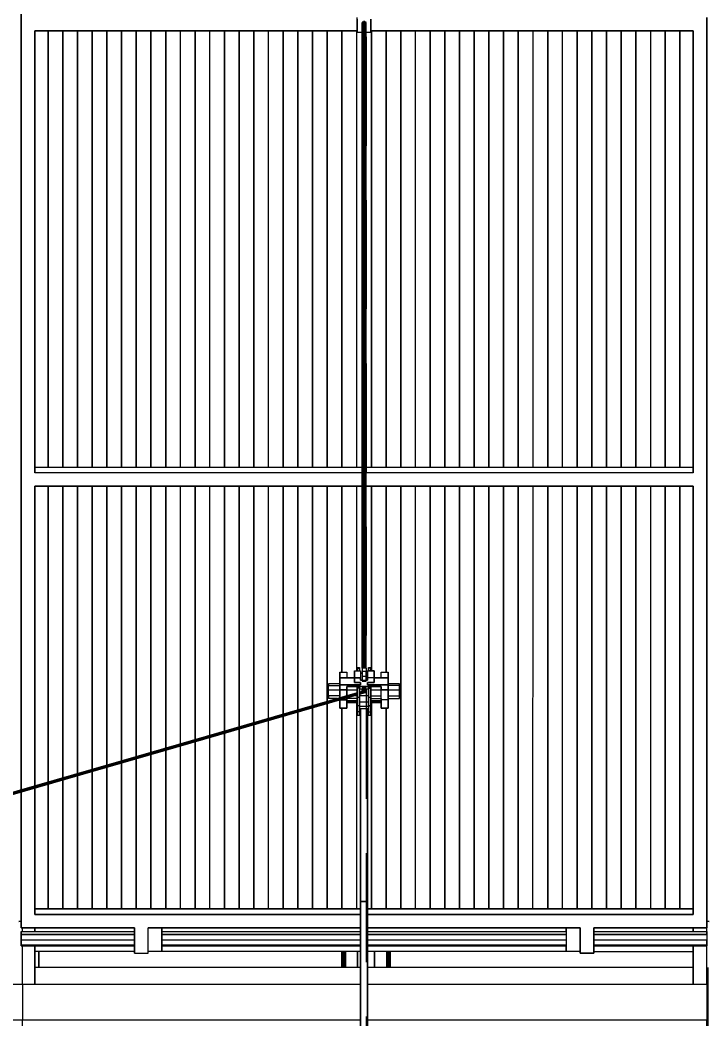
# Model space of a CAD drawing. Extents: x -43 to 90, y 6 to 81.
# Drawn here: x 9.14 to 13.15, y 19.71 to 25.54 of the extents above; entities that cross this region are included whole.
import ezdxf

# ---------------------------------------------------------------- set-up
doc = ezdxf.new("R2010")
doc.units = 0
doc.header["$LTSCALE"] = 0.1
doc.header["$MEASUREMENT"] = 0
doc.linetypes.add('HIDDEN', pattern=[9.525, 6.35, -3.175])
doc.layers.add('cobertura nova', color=4, linetype='CONTINUOUS')
doc.layers.add('hachures cobertura', color=252, linetype='CONTINUOUS')

msp = doc.modelspace()

# ---------------------------------------------------------------- linework, layer by layer
at = {"layer": 'cobertura nova'}
for p, q in [((9.1451, 25.5131), (9.1451, 25.5913)), ((9.1451, 25.5913), (9.1451, 25.5131)), ((9.1451, 25.559), (9.1451, 25.4808)), ((9.1451, 25.4808), (9.1451, 25.559)), ((11.1051, 25.4808), (11.1051, 25.559)), ((13.1451, 25.559), (13.1451, 25.4808)), ((13.1451, 25.4808), (13.1451, 25.559)), ((9.1451, 22.9356), (9.1451, 25.5131)), ((9.1451, 25.5131), (9.1451, 22.9356)), ((11.1051, 25.5498), (11.1051, 25.4717)), ((11.1051, 25.4717), (11.1051, 25.5498)), ((11.134, 21.763), (11.1372, 25.5356)), ((11.134, 21.763), (11.134, 25.5288)), ((11.1373, 21.763), (11.1372, 25.5356)), ((11.1374, 21.763), (11.1452, 25.5384)), ((11.1452, 25.5384), (11.1452, 21.763)), ((11.1453, 21.763), (11.1531, 25.5356)), ((11.1531, 25.5356), (11.1532, 21.763)), ((11.1564, 25.5288), (11.1532, 21.763)), ((11.1564, 25.5288), (11.1564, 21.763)), ((11.1851, 25.4717), (11.1851, 25.5498)), ((11.1851, 25.5498), (11.1851, 25.4717)), ((9.1451, 25.4808), (9.1451, 22.9033)), ((9.1451, 22.9033), (9.1451, 25.4808)), ((9.2251, 22.9033), (9.2251, 25.4808)), ((9.2251, 25.4808), (11.1051, 25.4808)), ((11.1051, 25.4808), (9.2251, 25.4808)), ((9.2251, 25.4808), (9.2251, 22.9033)), ((11.1051, 25.4717), (11.1051, 25.4808)), ((11.134, 25.4717), (11.1051, 25.4717)), ((11.1851, 25.4717), (11.1564, 25.4717)), ((11.1851, 25.4808), (13.0651, 25.4808)), ((13.0651, 25.4808), (11.1851, 25.4808)), ((11.1878, 22.9356), (11.1878, 25.4808)), ((13.0651, 25.4808), (13.0651, 22.9033)), ((13.0651, 22.9356), (13.0651, 25.4808)), ((13.0651, 25.4808), (13.0651, 25.4808)), ((13.0651, 25.4808), (13.0651, 24.9653)), ((13.0651, 22.9033), (13.0651, 25.4808)), ((13.1451, 25.4808), (13.1451, 22.9033)), ((13.1451, 22.9033), (13.1451, 25.4808)), ((9.1451, 22.8575), (9.1451, 22.9356)), ((9.1451, 22.9356), (9.1451, 22.8575)), ((9.2251, 22.9356), (11.134, 22.9356)), ((11.1564, 22.9356), (13.0651, 22.9356)), ((13.0651, 22.9033), (13.0651, 22.9356)), ((9.1451, 22.9033), (9.1451, 22.8252)), ((9.1451, 22.8252), (9.1451, 22.9033)), ((11.134, 22.9033), (9.2251, 22.9033)), ((13.0651, 22.9033), (11.1564, 22.9033)), ((13.1451, 22.9033), (13.1451, 22.8252)), ((13.1451, 22.8252), (13.1451, 22.9033)), ((9.1451, 21.0537), (9.1451, 22.8575)), ((9.1451, 22.8575), (9.1451, 21.0537)), ((9.1451, 22.8252), (9.1451, 21.0537)), ((9.1451, 21.0537), (9.1451, 22.8252)), ((9.2251, 22.8252), (9.2251, 21.0768)), ((9.2251, 21.0768), (9.2251, 22.8252)), ((9.2251, 22.8252), (11.134, 22.8252)), ((11.134, 22.8252), (9.2251, 22.8252)), ((11.1564, 22.8252), (13.0651, 22.8252)), ((13.0651, 22.8252), (11.1564, 22.8252)), ((11.1878, 21.7473), (11.1878, 22.8252)), ((13.0651, 22.8252), (13.0651, 20.3258)), ((13.0651, 20.3581), (13.0651, 22.8252)), ((13.0651, 20.3258), (13.0651, 22.8252)), ((13.1451, 22.8252), (13.1451, 20.3258)), ((13.1451, 20.3258), (13.1451, 22.8252)), ((11.1049, 21.7676), (11.1193, 21.7676)), ((11.1049, 21.7489), (11.1049, 21.7676)), ((11.1049, 21.7676), (11.1049, 21.7624)), ((11.1049, 21.7624), (11.1049, 21.7676)), ((11.1049, 21.7624), (11.1193, 21.7624)), ((11.1049, 21.7624), (11.1049, 21.7473)), ((11.1049, 21.7473), (11.1049, 21.7624)), ((11.1193, 21.7676), (11.1193, 21.7624)), ((11.1193, 21.7624), (11.1193, 21.7676)), ((11.1193, 21.7624), (11.1193, 21.7473)), ((11.1193, 21.7473), (11.1193, 21.7624)), ((11.1582, 21.763), (11.1339, 21.763)), ((11.1339, 21.763), (11.1339, 21.744)), ((11.1582, 21.763), (11.1582, 21.744)), ((11.1705, 21.7676), (11.1849, 21.7676)), ((11.1705, 21.7676), (11.1705, 21.7624)), ((11.1705, 21.7489), (11.1705, 21.7676)), ((11.1705, 21.7676), (11.1705, 21.7489)), ((11.1705, 21.7624), (11.1705, 21.7676)), ((11.1849, 21.7624), (11.1705, 21.7624)), ((11.1705, 21.7624), (11.1705, 21.7473)), ((11.1705, 21.7473), (11.1705, 21.7624)), ((11.1849, 21.7624), (11.1849, 21.7676)), ((11.1849, 21.7676), (11.1849, 21.7675)), ((11.1849, 21.7675), (11.1849, 21.7624)), ((11.1849, 21.7473), (11.1849, 21.7624)), ((11.1849, 21.7624), (11.1849, 21.7473)), ((11.0037, 21.7063), (11.0037, 21.7393)), ((11.0037, 21.7393), (11.0455, 21.7393)), ((11.0037, 21.7393), (11.0037, 21.6772)), ((11.0037, 21.7039), (11.0037, 21.7393)), ((11.0037, 21.7059), (11.0037, 21.7063)), ((11.0037, 21.7063), (11.0455, 21.7063)), ((11.0037, 21.6654), (11.0037, 21.7059)), ((11.0037, 21.7059), (11.0037, 21.6956)), ((11.0455, 21.7059), (11.0037, 21.7059)), ((11.0037, 21.7059), (11.0037, 21.6654)), ((11.0037, 21.691), (11.0037, 21.7039)), ((11.0455, 21.7393), (11.0455, 21.7063)), ((11.0455, 21.7063), (11.09, 21.7063)), ((11.09, 21.7059), (11.0455, 21.7059)), ((11.09, 21.7333), (11.09, 21.7473)), ((11.09, 21.7473), (11.1253, 21.7473)), ((11.09, 21.7473), (11.09, 21.7067)), ((11.09, 21.7067), (11.09, 21.7473)), ((11.09, 21.7473), (11.09, 21.7333)), ((11.09, 21.7201), (11.09, 21.7333)), ((11.09, 21.7333), (11.09, 21.7201)), ((11.09, 21.7201), (11.09, 21.7201)), ((11.09, 21.6928), (11.09, 21.7201)), ((11.09, 21.7201), (11.09, 21.7201)), ((11.09, 21.7201), (11.09, 21.6928)), ((11.09, 21.7067), (11.1253, 21.7067)), ((11.1253, 21.7067), (11.09, 21.7067)), ((11.09, 21.7067), (11.09, 21.6928)), ((11.09, 21.6928), (11.09, 21.7067)), ((11.1049, 21.7489), (11.1049, 21.7489)), ((11.1049, 21.7473), (11.1049, 21.7489)), ((11.1253, 21.7473), (11.1253, 21.7067)), ((11.1253, 21.7333), (11.1339, 21.7333)), ((11.1339, 21.7333), (11.1253, 21.7333)), ((11.1253, 21.7067), (11.1253, 21.6928)), ((11.1253, 21.6928), (11.1253, 21.7067)), ((11.1253, 21.6928), (11.1253, 21.7067)), ((11.1339, 21.744), (11.1339, 21.7138)), ((11.1582, 21.744), (11.1339, 21.744)), ((11.1339, 21.7138), (11.1339, 21.6901)), ((11.1582, 21.7138), (11.1339, 21.7138)), ((11.1582, 21.7138), (11.1582, 21.744)), ((11.1582, 21.7333), (11.1649, 21.7333)), ((11.1649, 21.7333), (11.1582, 21.7333)), ((11.1582, 21.6901), (11.1582, 21.7138)), ((11.1649, 21.7333), (11.1649, 21.7473)), ((11.1649, 21.7473), (11.2041, 21.7473)), ((11.1649, 21.7067), (11.1649, 21.7473)), ((11.1649, 21.7473), (11.1649, 21.7333)), ((11.2041, 21.7473), (11.1649, 21.7473)), ((11.1649, 21.7473), (11.1649, 21.7067)), ((11.1649, 21.6928), (11.1649, 21.7333)), ((11.1649, 21.7201), (11.1649, 21.7201)), ((11.1649, 21.7201), (11.1649, 21.7201)), ((11.1649, 21.6928), (11.1649, 21.7067)), ((11.2041, 21.7067), (11.1649, 21.7067)), ((11.1649, 21.7067), (11.1649, 21.6928)), ((11.1705, 21.7489), (11.1705, 21.7489)), ((11.1705, 21.7489), (11.1705, 21.7473)), ((11.1705, 21.7489), (11.1705, 21.7489)), ((11.1705, 21.7473), (11.1705, 21.7489)), ((11.2041, 21.7067), (11.2041, 21.7473)), ((11.2041, 21.7473), (11.2041, 21.7067)), ((11.2041, 21.6928), (11.2041, 21.7067)), ((11.2041, 21.7067), (11.2041, 21.6928)), ((11.2041, 21.7063), (11.2447, 21.7063)), ((11.2447, 21.7059), (11.2041, 21.7059)), ((11.2447, 21.7063), (11.2447, 21.7393)), ((11.2447, 21.7393), (11.2865, 21.7393)), ((11.2447, 21.7063), (11.2447, 21.7393)), ((11.2447, 21.7063), (11.2865, 21.7063)), ((11.2865, 21.7059), (11.2447, 21.7059)), ((11.2865, 21.7059), (11.2865, 21.7393)), ((11.2865, 21.7393), (11.2865, 21.7063)), ((11.2865, 21.7063), (11.2865, 21.7059)), ((11.2865, 21.7059), (11.2865, 21.6654)), ((11.2865, 21.6654), (11.2865, 21.7059)), ((10.9383, 21.6621), (10.9383, 21.6707)), ((11.0037, 21.6707), (10.9383, 21.6707)), ((10.9383, 21.6545), (10.9383, 21.6707)), ((10.9383, 21.6707), (10.9383, 21.6621)), ((10.9383, 21.6337), (10.9383, 21.6621)), ((10.9383, 21.6621), (11.0037, 21.6621)), ((10.9383, 21.6545), (10.9383, 21.6545)), ((10.9383, 21.6545), (10.9383, 21.6545)), ((10.9383, 21.6229), (10.9383, 21.6545)), ((11.0037, 21.6776), (11.0037, 21.696)), ((11.0037, 21.6956), (11.0037, 21.6772)), ((11.0037, 21.691), (11.0037, 21.691)), ((11.0037, 21.6707), (11.0037, 21.691)), ((11.0037, 21.691), (11.0037, 21.691)), ((11.0037, 21.6776), (11.0037, 21.6776)), ((11.0037, 21.6772), (11.0037, 21.6772)), ((11.0455, 21.6657), (11.0037, 21.6657)), ((11.0037, 21.6551), (11.0037, 21.6654)), ((11.0037, 21.6654), (11.0037, 21.6554)), ((11.0037, 21.6654), (11.0455, 21.6654)), ((11.0037, 21.6554), (11.0037, 21.637)), ((11.0037, 21.6367), (11.0037, 21.6551)), ((11.1253, 21.6657), (11.0455, 21.6657)), ((11.0455, 21.6654), (11.1253, 21.6654)), ((11.0455, 21.6554), (11.1253, 21.6554)), ((11.0455, 21.6551), (11.0455, 21.6554)), ((11.0455, 21.6551), (11.0455, 21.6367)), ((11.0455, 21.637), (11.0455, 21.6551)), ((11.1253, 21.6551), (11.0455, 21.6551)), ((11.09, 21.6928), (11.09, 21.6796)), ((11.09, 21.6796), (11.09, 21.6928)), ((11.09, 21.6796), (11.1253, 21.6796)), ((11.1253, 21.6796), (11.09, 21.6796)), ((11.1049, 21.6337), (11.1049, 21.6551)), ((11.1049, 21.6551), (11.1049, 21.6461)), ((11.1049, 21.6551), (11.1049, 21.62)), ((11.1049, 21.6461), (11.1049, 21.6551)), ((11.1193, 21.6461), (11.1049, 21.6461)), ((11.1049, 21.6461), (11.1049, 21.5918)), ((11.1049, 21.5918), (11.1049, 21.6461)), ((11.1193, 21.6551), (11.1193, 21.6461)), ((11.1193, 21.6461), (11.1193, 21.6551)), ((11.1193, 21.6461), (11.1193, 21.5918)), ((11.1193, 21.5918), (11.1193, 21.6461)), ((11.1253, 21.6928), (11.1253, 21.6928)), ((11.1253, 21.6928), (11.1339, 21.6928)), ((11.1339, 21.6928), (11.1253, 21.6928)), ((11.1253, 21.6796), (11.1253, 21.6657)), ((11.1253, 21.6654), (11.1253, 21.6796)), ((11.1253, 21.6654), (11.1253, 21.6796)), ((11.1253, 21.6554), (11.1649, 21.6554)), ((11.1649, 21.6551), (11.1253, 21.6551)), ((11.1339, 21.6901), (11.1339, 21.6867)), ((11.1582, 21.6901), (11.1339, 21.6901)), ((11.1339, 21.6867), (11.1582, 21.6867)), ((11.1399, 21.6551), (11.1373, 21.6293)), ((11.1373, 21.6293), (11.1373, 21.6551)), ((11.1478, 21.6551), (11.1452, 21.631)), ((11.1452, 21.631), (11.1452, 21.6551)), ((11.1532, 21.6551), (11.1532, 21.6293)), ((11.1582, 21.6928), (11.1649, 21.6928)), ((11.1649, 21.6928), (11.1582, 21.6928)), ((11.1582, 21.6867), (11.1582, 21.6901)), ((11.1649, 21.6657), (11.1649, 21.6796)), ((11.1649, 21.6796), (11.2041, 21.6796)), ((11.1649, 21.6796), (11.1649, 21.6654)), ((11.2041, 21.6796), (11.1649, 21.6796)), ((11.2447, 21.6657), (11.1649, 21.6657)), ((11.1649, 21.6654), (11.1649, 21.6657)), ((11.1649, 21.6657), (11.1649, 21.6654)), ((11.1649, 21.6654), (11.2447, 21.6654)), ((11.1649, 21.6554), (11.2447, 21.6554)), ((11.2447, 21.6551), (11.1649, 21.6551)), ((11.1705, 21.6551), (11.1705, 21.6461)), ((11.1705, 21.6461), (11.1705, 21.6551)), ((11.1705, 21.6461), (11.1849, 21.6461)), ((11.1849, 21.6461), (11.1705, 21.6461)), ((11.1705, 21.6461), (11.1705, 21.5918)), ((11.1705, 21.5918), (11.1705, 21.6461)), ((11.1849, 21.6461), (11.1849, 21.6551)), ((11.1849, 21.6551), (11.1849, 21.6461)), ((11.1849, 21.6461), (11.1849, 21.6461)), ((11.1849, 21.5918), (11.1849, 21.6461)), ((11.1849, 21.6461), (11.1849, 21.5918)), ((11.2041, 21.6796), (11.2041, 21.6928)), ((11.2041, 21.6928), (11.2041, 21.6796)), ((11.2865, 21.6657), (11.2447, 21.6657)), ((11.2447, 21.6654), (11.2865, 21.6654)), ((11.2447, 21.6551), (11.2447, 21.6554)), ((11.2447, 21.6551), (11.2447, 21.637)), ((11.2447, 21.6367), (11.2447, 21.6551)), ((11.3519, 21.6707), (11.2865, 21.6707)), ((11.2865, 21.6554), (11.2865, 21.6654)), ((11.2865, 21.6654), (11.2865, 21.6551)), ((11.3519, 21.6621), (11.2865, 21.6621)), ((11.2865, 21.637), (11.2865, 21.6554)), ((11.2865, 21.6551), (11.2865, 21.6367)), ((11.3519, 21.6621), (11.3519, 21.6707)), ((11.3519, 21.6337), (11.3519, 21.6621)), ((11.3519, 21.6621), (11.3519, 21.6337)), ((7.0315, 20.442), (11.1049, 21.6193)), ((11.1049, 21.6154), (7.0315, 20.442)), ((7.0838, 20.4581), (11.1049, 21.62)), ((11.1049, 21.6194), (7.0838, 20.4581)), ((11.1049, 21.6154), (7.0879, 20.4547)), ((11.1049, 21.6105), (7.088, 20.4546)), ((11.1049, 21.6104), (7.0912, 20.4515)), ((11.1049, 21.6074), (7.0913, 20.4514)), ((7.0927, 20.4496), (11.1049, 21.6074)), ((10.9383, 21.6022), (10.9383, 21.6337)), ((11.0037, 21.6337), (10.9383, 21.6337)), ((10.9383, 21.6229), (10.9383, 21.6229)), ((10.9383, 21.5946), (10.9383, 21.6229)), ((10.9383, 21.6229), (10.9383, 21.6229)), ((10.9383, 21.586), (10.9383, 21.6022)), ((11.0037, 21.6022), (10.9383, 21.6022)), ((10.9383, 21.6022), (10.9383, 21.586)), ((10.9383, 21.5946), (10.9383, 21.5946)), ((10.9383, 21.586), (10.9383, 21.5946)), ((10.9872, 21.586), (10.9383, 21.586)), ((11.0037, 21.637), (11.0455, 21.637)), ((11.0037, 21.5907), (11.0037, 21.6367)), ((11.0455, 21.6367), (11.0037, 21.6367)), ((11.0037, 21.6367), (11.0037, 21.5907)), ((11.0455, 21.6367), (11.0455, 21.6028)), ((11.0455, 21.6028), (11.0455, 21.6367)), ((11.1049, 21.6337), (11.0455, 21.6337)), ((11.0455, 21.5903), (11.0455, 21.5788)), ((11.0455, 21.5788), (11.0455, 21.5903)), ((11.1049, 21.586), (11.0455, 21.586)), ((11.1049, 21.6022), (11.0869, 21.6022)), ((11.1049, 21.62), (11.1049, 21.6337)), ((11.1049, 21.6022), (11.1049, 21.6074)), ((11.1049, 21.6074), (11.1049, 21.5593)), ((11.1049, 21.586), (11.1049, 21.6022)), ((11.1049, 21.5946), (11.1049, 21.586)), ((11.1193, 21.5918), (11.1049, 21.5918)), ((11.1049, 21.5918), (11.1049, 21.5425)), ((11.1049, 21.5425), (11.1049, 21.5918)), ((11.1049, 21.5593), (11.1049, 21.586)), ((11.134, 21.6412), (11.1193, 21.6412)), ((11.1452, 21.631), (11.1193, 21.6235)), ((11.1193, 21.6235), (11.1452, 21.631)), ((11.1193, 21.6242), (11.1373, 21.6293)), ((11.1532, 21.6293), (11.1193, 21.6196)), ((11.1532, 21.6293), (11.1193, 21.6196)), ((11.1564, 21.6253), (11.1193, 21.6146)), ((11.1564, 21.6253), (11.1193, 21.6146)), ((11.1532, 21.6213), (11.1193, 21.6116)), ((11.1193, 21.6116), (11.1532, 21.6213)), ((11.1705, 21.602), (11.1193, 21.602)), ((11.1193, 21.5425), (11.1193, 21.5918)), ((11.1193, 21.5918), (11.1193, 21.5425)), ((11.134, 21.6284), (11.134, 21.6412)), ((11.1452, 21.631), (11.1373, 21.6293)), ((11.1532, 21.6293), (11.1452, 21.631)), ((11.1564, 21.6253), (11.1532, 21.6293)), ((11.1532, 21.6213), (11.1564, 21.6253)), ((11.1705, 21.6412), (11.1564, 21.6412)), ((11.1564, 21.6412), (11.1564, 21.6253)), ((11.1849, 21.5918), (11.1705, 21.5918)), ((11.1705, 21.5918), (11.1705, 21.5425)), ((11.1705, 21.5425), (11.1705, 21.5918)), ((11.2447, 21.6337), (11.1849, 21.6337)), ((11.1849, 21.6022), (11.2447, 21.6022)), ((11.1849, 21.5425), (11.1849, 21.5918)), ((11.1849, 21.5918), (11.1849, 21.5425)), ((11.1849, 21.586), (11.2447, 21.586)), ((11.2447, 21.637), (11.2865, 21.637)), ((11.2447, 21.5788), (11.2447, 21.6367)), ((11.2865, 21.6367), (11.2447, 21.6367)), ((11.2447, 21.586), (11.2447, 21.5733)), ((11.2447, 21.5434), (11.2447, 21.586)), ((11.2447, 21.5733), (11.2447, 21.586)), ((11.2865, 21.5788), (11.2865, 21.6367)), ((11.2865, 21.6367), (11.2865, 21.5788)), ((11.3519, 21.6337), (11.2865, 21.6337)), ((11.2865, 21.6022), (11.3519, 21.6022)), ((11.2865, 21.586), (11.3519, 21.586)), ((11.3519, 21.6022), (11.3519, 21.6337)), ((11.3519, 21.6337), (11.3519, 21.6022)), ((11.3519, 21.586), (11.3519, 21.6022)), ((11.3519, 21.5946), (11.3519, 21.586)), ((11.0037, 21.5434), (11.0037, 21.5782)), ((11.0037, 21.5782), (11.0037, 21.5434)), ((11.0037, 21.5622), (11.0037, 21.5782)), ((11.0037, 21.5305), (11.0037, 21.5782)), ((11.0037, 21.5733), (11.0037, 21.5629)), ((11.0037, 21.5629), (11.0037, 21.5629)), ((11.0037, 21.5622), (11.0037, 21.5622)), ((11.0037, 21.5305), (11.0037, 21.5434)), ((11.0037, 21.5434), (11.0037, 21.5305)), ((11.0037, 21.5305), (11.0455, 21.5305)), ((11.0455, 21.5305), (11.0037, 21.5305)), ((11.0455, 21.5788), (11.0057, 21.5788)), ((11.0057, 21.5788), (11.0455, 21.5788)), ((11.0455, 21.5434), (11.0455, 21.5788)), ((11.0455, 21.5788), (11.0455, 21.5788)), ((11.0455, 21.5788), (11.0455, 21.5434)), ((11.1049, 21.5733), (11.0455, 21.5733)), ((11.0455, 21.5733), (11.1049, 21.5733)), ((11.0455, 21.5629), (11.1049, 21.5629)), ((11.1049, 21.5622), (11.0455, 21.5622)), ((11.0455, 21.5305), (11.0455, 21.5434)), ((11.0455, 21.5434), (11.0455, 21.5434)), ((11.0455, 21.5434), (11.0455, 21.5305)), ((11.0455, 21.5305), (11.0455, 21.5434)), ((11.1049, 21.5593), (11.1049, 21.5593)), ((11.1049, 21.5173), (11.1049, 21.5593)), ((11.1049, 21.5593), (11.1049, 21.5425)), ((11.1193, 21.5425), (11.1049, 21.5425)), ((11.1049, 21.5425), (11.1049, 21.5077)), ((11.1049, 21.5077), (11.1049, 21.5425)), ((11.1193, 21.5663), (11.1705, 21.5663)), ((11.1193, 21.5077), (11.1193, 21.5425)), ((11.1193, 21.5425), (11.1193, 21.5077)), ((11.1193, 21.5413), (11.1705, 21.5413)), ((11.1193, 21.5278), (11.1705, 21.5278)), ((11.1253, 21.5278), (11.1253, 20.4022)), ((11.1253, 20.4444), (11.1253, 21.5278)), ((11.1253, 20.4022), (11.1253, 21.5278)), ((11.1253, 21.5278), (11.1253, 20.4444)), ((11.1648, 21.5278), (11.1648, 20.4022)), ((11.1648, 20.4022), (11.1649, 21.5278)), ((11.1705, 21.5425), (11.1849, 21.5425)), ((11.1849, 21.5425), (11.1705, 21.5425)), ((11.1705, 21.5425), (11.1705, 21.5077)), ((11.1705, 21.5077), (11.1705, 21.5425)), ((11.1705, 21.5278), (11.1705, 21.5413)), ((11.1705, 21.5173), (11.1705, 21.5278)), ((11.2447, 21.5733), (11.1849, 21.5733)), ((11.1849, 21.5733), (11.2447, 21.5733)), ((11.1849, 21.5629), (11.2447, 21.5629)), ((11.2447, 21.5622), (11.1849, 21.5622)), ((11.1849, 21.5425), (11.1849, 21.5425)), ((11.1849, 21.5077), (11.1849, 21.5425)), ((11.1849, 21.5425), (11.1849, 21.5077)), ((11.1878, 20.3581), (11.1878, 21.5622)), ((11.2447, 21.5434), (11.2447, 21.5788)), ((11.2865, 21.5788), (11.2447, 21.5788)), ((11.2447, 21.5788), (11.2447, 21.5434)), ((11.2447, 21.5629), (11.2447, 21.5629)), ((11.2447, 21.5622), (11.2447, 21.5622)), ((11.2447, 21.5305), (11.2447, 21.5434)), ((11.2447, 21.5434), (11.2447, 21.5305)), ((11.2865, 21.5305), (11.2447, 21.5305)), ((11.2447, 21.5305), (11.2865, 21.5305)), ((11.2735, 20.3581), (11.2735, 21.5305)), ((11.2865, 21.5434), (11.2865, 21.5788)), ((11.2865, 21.5788), (11.2865, 21.5434)), ((11.2865, 21.5305), (11.2865, 21.5788)), ((11.2865, 21.5622), (11.2865, 21.5788)), ((11.2865, 21.5733), (11.2865, 21.5622)), ((11.2865, 21.5305), (11.2865, 21.5434)), ((11.2865, 21.5434), (11.2865, 21.5305)), ((11.1049, 21.5173), (11.1049, 21.5173)), ((11.1049, 21.4943), (11.1049, 21.5173)), ((11.1193, 21.5077), (11.1049, 21.5077)), ((11.1049, 21.5077), (11.1049, 21.4891)), ((11.1049, 21.4891), (11.1049, 21.4943)), ((11.1049, 21.4891), (11.1193, 21.4891)), ((11.1193, 21.4891), (11.1193, 21.5077)), ((11.1193, 21.5077), (11.1193, 21.4891)), ((11.1705, 21.5173), (11.1705, 21.5173)), ((11.1705, 21.4943), (11.1705, 21.5173)), ((11.1705, 21.5173), (11.1705, 21.4943)), ((11.1705, 21.5077), (11.1849, 21.5077)), ((11.1705, 21.5077), (11.1705, 21.4891)), ((11.1705, 21.4891), (11.1705, 21.5077)), ((11.1705, 21.4943), (11.1705, 21.4943)), ((11.1705, 21.4891), (11.1705, 21.4943)), ((11.1705, 21.4943), (11.1705, 21.4943)), ((11.1705, 21.4943), (11.1705, 21.4891)), ((11.1705, 21.4891), (11.1849, 21.4891)), ((11.1849, 21.4891), (11.1849, 21.5077)), ((11.1849, 21.5077), (11.1849, 21.4891)), ((9.2251, 21.0649), (9.2251, 20.3258)), ((9.2251, 20.3258), (9.2251, 21.0649)), ((9.1451, 21.0418), (9.1451, 20.3258)), ((9.1451, 20.3581), (9.1451, 21.0418)), ((9.1451, 20.3258), (9.1451, 21.0418)), ((9.1451, 21.0418), (9.1451, 20.3581)), ((11.1253, 20.419), (11.1253, 20.4444)), ((11.1253, 20.4444), (11.1253, 20.419)), ((11.1253, 19.9195), (11.1253, 20.419)), ((11.1253, 20.419), (11.1253, 20.3768)), ((11.1253, 20.4022), (11.1648, 20.4022)), ((11.1648, 20.4022), (11.1253, 20.4022)), ((11.1253, 20.4022), (11.1253, 18.5206)), ((11.1253, 18.5206), (11.1253, 20.4022)), ((11.1253, 20.3768), (11.1253, 19.8187)), ((11.1253, 20.3768), (11.1253, 20.3768)), ((11.1253, 18.5628), (11.1253, 20.3768)), ((11.1253, 20.3768), (11.1253, 20.3126)), ((11.1648, 20.4022), (11.1648, 18.5206)), ((11.1648, 20.4022), (11.1648, 20.4022)), ((11.1648, 18.5206), (11.1648, 20.4022)), ((9.1451, 20.28), (9.1451, 20.3581)), ((9.1451, 20.3581), (9.1451, 20.28)), ((9.1451, 20.3258), (9.1451, 20.2477)), ((9.1451, 20.2477), (9.1451, 20.3258)), ((9.8051, 20.3581), (9.2251, 20.3581)), ((9.2251, 20.3581), (9.8051, 20.3581)), ((9.2251, 20.3258), (9.2251, 20.3258)), ((9.2251, 20.3258), (9.8051, 20.3258)), ((9.8051, 20.3258), (9.2251, 20.3258)), ((9.8851, 20.3581), (9.8051, 20.3581)), ((9.8051, 20.3581), (9.8851, 20.3581)), ((9.8051, 20.3258), (9.8851, 20.3258)), ((9.8851, 20.3258), (9.8051, 20.3258)), ((11.1253, 20.3581), (9.8851, 20.3581)), ((9.8851, 20.3581), (11.1253, 20.3581)), ((9.8851, 20.3258), (11.1253, 20.3258)), ((11.1253, 20.3258), (9.8851, 20.3258)), ((12.405, 20.3581), (11.1648, 20.3581)), ((11.1648, 20.3581), (12.405, 20.3581)), ((11.1648, 20.3258), (12.405, 20.3258)), ((12.405, 20.3258), (11.1648, 20.3258)), ((12.4851, 20.3581), (12.405, 20.3581)), ((12.405, 20.3581), (12.4851, 20.3581)), ((12.405, 20.3258), (12.4851, 20.3258)), ((12.4851, 20.3258), (12.405, 20.3258)), ((13.0651, 20.3581), (12.4851, 20.3581)), ((12.4851, 20.3581), (13.0651, 20.3581)), ((12.4851, 20.3258), (13.0651, 20.3258)), ((13.0651, 20.3258), (12.4851, 20.3258)), ((13.0651, 20.3258), (13.0651, 20.3581)), ((13.1451, 20.28), (13.1451, 20.3258)), ((13.1451, 20.3258), (13.1451, 20.2477)), ((13.1451, 20.2477), (13.1451, 20.3258)), ((9.1451, 20.2874), (9.1306, 20.2854)), ((9.1306, 20.2853), (9.1451, 20.2873)), ((9.1451, 20.28), (9.1451, 20.28)), ((9.1451, 20.2477), (9.1451, 20.28)), ((9.1451, 20.28), (9.1451, 20.28)), ((9.1451, 20.28), (9.1451, 20.2477)), ((9.1451, 20.2477), (9.2251, 20.2477)), ((9.2251, 20.2477), (9.1451, 20.2477)), ((9.1516, 20.2274), (9.1516, 20.2477)), ((9.225, 20.2477), (9.225, 20.2274)), ((9.225, 20.2274), (9.225, 20.2477)), ((9.225, 20.2477), (9.225, 20.2274)), ((9.2251, 20.2477), (9.8051, 20.2477)), ((9.8051, 20.2477), (9.2251, 20.2477)), ((9.8051, 20.2477), (9.8051, 20.1012)), ((9.8051, 20.2477), (9.8051, 20.2477)), ((9.8051, 20.2274), (9.8051, 20.2477)), ((9.8051, 20.2477), (9.8051, 20.2274)), ((9.8051, 20.1012), (9.8051, 20.2477)), ((9.8851, 20.1012), (9.8851, 20.2477)), ((9.8851, 20.2477), (11.1253, 20.2477)), ((11.1253, 20.2477), (9.8851, 20.2477)), ((9.965, 20.2477), (9.965, 20.1107)), ((9.965, 20.1107), (9.965, 20.2477)), ((11.1648, 20.2477), (12.405, 20.2477)), ((12.405, 20.2477), (11.1648, 20.2477)), ((12.325, 20.2477), (12.325, 20.1107)), ((12.325, 20.2477), (12.325, 20.2274)), ((12.325, 20.2274), (12.325, 20.2477)), ((12.405, 20.2477), (12.405, 20.1107)), ((12.405, 20.1107), (12.405, 20.2477)), ((12.405, 20.2274), (12.405, 20.2477)), ((12.405, 20.1012), (12.405, 20.2477)), ((12.405, 20.2477), (12.405, 20.2477)), ((12.405, 20.2477), (12.405, 20.2274)), ((13.0651, 20.2477), (12.4851, 20.2477)), ((12.4851, 20.2477), (12.4851, 20.1012)), ((12.4851, 20.2274), (12.4851, 20.2477)), ((12.4851, 20.2477), (12.4851, 20.2477)), ((12.4851, 20.1012), (12.4851, 20.2477)), ((12.4851, 20.2477), (13.0651, 20.2477)), ((13.065, 20.2477), (13.065, 20.2274)), ((13.065, 20.2274), (13.065, 20.2477)), ((13.065, 20.2477), (13.065, 20.2274)), ((13.065, 20.2274), (13.065, 20.2477)), ((13.1451, 20.2477), (13.0651, 20.2477)), ((13.0651, 20.2477), (13.1451, 20.2477)), ((13.145, 20.2274), (13.145, 20.2477)), ((13.145, 20.2274), (13.145, 20.2477)), ((13.1451, 20.2873), (13.1592, 20.2853)), ((13.1592, 20.2853), (13.1451, 20.2873)), ((13.1451, 20.2477), (13.1451, 20.2477)), ((9.1451, 20.2087), (9.1451, 20.2274)), ((9.1451, 20.2274), (9.1451, 20.2217)), ((9.1451, 20.2274), (9.8051, 20.2274)), ((9.1451, 20.2217), (9.1451, 20.2274)), ((9.1451, 20.2274), (9.1451, 20.2087)), ((9.1451, 20.2217), (9.1451, 20.2217)), ((9.1451, 20.1949), (9.1451, 20.2217)), ((9.1451, 20.2217), (9.1451, 20.1949)), ((9.1451, 20.2217), (9.1451, 20.2217)), ((9.1451, 20.1765), (9.1451, 20.2087)), ((9.1451, 20.2087), (9.8051, 20.2087)), ((9.8051, 20.2087), (9.1451, 20.2087)), ((9.1451, 20.2087), (9.1451, 20.1765)), ((9.1451, 20.1949), (9.1451, 20.1949)), ((9.1451, 20.1627), (9.1451, 20.1949)), ((9.1451, 20.1949), (9.1451, 20.1627)), ((9.965, 20.2274), (11.1253, 20.2274)), ((9.965, 20.2087), (11.1253, 20.2087)), ((11.1253, 20.2087), (9.965, 20.2087)), ((11.1648, 20.2274), (12.325, 20.2274)), ((11.1648, 20.2087), (12.325, 20.2087)), ((12.325, 20.2087), (11.1648, 20.2087)), ((12.405, 20.2274), (12.405, 20.2274)), ((12.405, 20.2087), (12.405, 20.2087)), ((12.405, 20.2087), (12.405, 20.2087)), ((12.4851, 20.2274), (13.1451, 20.2274)), ((12.4851, 20.2087), (13.1451, 20.2087)), ((13.1451, 20.2087), (12.4851, 20.2087)), ((13.1451, 20.2087), (13.1451, 20.2274)), ((13.1451, 20.2217), (13.1451, 20.2274)), ((13.1451, 20.2274), (13.1451, 20.2087)), ((13.1451, 20.2087), (13.1451, 20.2217)), ((13.1451, 20.2087), (13.1451, 20.1765)), ((9.1451, 20.1497), (9.1451, 20.1765)), ((9.8051, 20.1765), (9.1451, 20.1765)), ((9.1451, 20.1765), (9.1451, 20.1497)), ((9.1451, 20.1627), (9.1451, 20.1627)), ((9.1451, 20.144), (9.1451, 20.1627)), ((9.1451, 20.1627), (9.1451, 20.1627)), ((9.1451, 20.144), (9.1451, 20.1497)), ((9.1451, 20.1497), (9.8051, 20.1497)), ((9.1451, 20.1497), (9.1451, 20.144)), ((9.8051, 20.144), (9.1451, 20.144)), ((9.1451, 20.144), (9.8051, 20.144)), ((9.1516, 19.9195), (9.1516, 20.144)), ((9.225, 20.144), (9.225, 20.1107)), ((9.225, 19.9195), (9.225, 20.144)), ((9.225, 20.144), (9.225, 19.9195)), ((9.8051, 20.1335), (9.8051, 20.144)), ((9.8051, 20.144), (9.8051, 20.1335)), ((9.8051, 20.1335), (9.8051, 20.1335)), ((9.8051, 20.1335), (9.8051, 20.1012)), ((9.8051, 20.1012), (9.8051, 20.1335)), ((9.8051, 20.1335), (9.8051, 20.1335)), ((11.1253, 20.1765), (9.965, 20.1765)), ((9.965, 20.1497), (11.1253, 20.1497)), ((11.1253, 20.144), (9.965, 20.144)), ((9.965, 20.144), (11.1253, 20.144)), ((12.325, 20.1765), (11.1648, 20.1765)), ((11.1648, 20.1497), (12.325, 20.1497)), ((12.325, 20.144), (11.1648, 20.144)), ((11.1648, 20.144), (12.325, 20.144)), ((12.325, 20.144), (12.325, 20.1107)), ((12.325, 20.1107), (12.325, 20.144)), ((12.405, 20.1765), (12.405, 20.1765)), ((12.405, 20.1497), (12.405, 20.1497)), ((12.405, 20.144), (12.405, 20.144)), ((12.405, 20.144), (12.405, 20.144)), ((12.405, 20.1335), (12.405, 20.144)), ((12.405, 20.1012), (12.405, 20.1335)), ((12.405, 20.1335), (12.405, 20.1335)), ((12.405, 20.144), (12.405, 20.1335)), ((12.405, 20.1335), (12.405, 20.1012)), ((13.1451, 20.1765), (12.4851, 20.1765)), ((12.4851, 20.1497), (13.1451, 20.1497)), ((13.1451, 20.144), (12.4851, 20.144)), ((12.4851, 20.144), (13.1451, 20.144)), ((12.4851, 20.1335), (12.4851, 20.144)), ((13.065, 20.144), (13.065, 20.1107)), ((13.065, 20.1107), (13.065, 20.144)), ((13.065, 20.144), (13.065, 19.9195)), ((13.065, 19.9195), (13.065, 20.144)), ((13.145, 19.9195), (13.145, 20.144)), ((13.145, 19.9195), (13.145, 20.144)), ((13.1451, 20.1497), (13.1451, 20.1765)), ((13.1451, 20.1765), (13.1451, 20.1497)), ((13.1451, 20.1627), (13.1451, 20.1765)), ((13.1451, 20.144), (13.1451, 20.1627)), ((13.1451, 20.144), (13.1451, 20.1497)), ((13.1451, 20.1497), (13.1451, 20.144)), ((9.8051, 20.1107), (9.225, 20.1107)), ((9.225, 19.9195), (9.225, 20.1107)), ((9.248, 20.0168), (9.248, 20.1107)), ((9.248, 20.0168), (9.248, 20.1107)), ((9.248, 20.1107), (9.248, 20.0168)), ((9.8051, 20.1012), (9.8851, 20.1012)), ((9.965, 20.1107), (9.885, 20.1107)), ((9.8851, 20.1012), (9.8851, 20.1107)), ((11.1253, 20.1107), (9.965, 20.1107)), ((11.0146, 20.1107), (11.0146, 20.0168)), ((11.0146, 20.0168), (11.0146, 20.1107)), ((11.0169, 20.0168), (11.0169, 20.1107)), ((11.0179, 20.1107), (11.0179, 20.0168)), ((11.0235, 20.0168), (11.0234, 20.1107)), ((11.0258, 20.1107), (11.0258, 20.0168)), ((11.0315, 20.0168), (11.0314, 20.1107)), ((11.0338, 20.1107), (11.0338, 20.0168)), ((11.0361, 20.1107), (11.0361, 20.0168)), ((11.0371, 20.1107), (11.0371, 20.0168)), ((11.1065, 20.0168), (11.1065, 20.1107)), ((11.1065, 20.1107), (11.1065, 20.0168)), ((11.1065, 20.1107), (11.1065, 20.0168)), ((11.1065, 20.1107), (11.1065, 20.0168)), ((11.1065, 20.1107), (11.1065, 20.0168)), ((12.325, 20.1107), (11.1648, 20.1107)), ((11.2065, 20.0168), (11.2065, 20.1107)), ((11.2065, 20.1107), (11.2065, 20.0168)), ((11.276, 20.1107), (11.276, 20.0168)), ((11.276, 20.1107), (11.276, 20.0168)), ((11.277, 20.0168), (11.277, 20.1107)), ((11.2793, 20.0168), (11.2793, 20.1107)), ((11.2816, 20.0168), (11.2817, 20.1107)), ((11.2873, 20.0168), (11.2873, 20.1107)), ((11.2897, 20.1107), (11.2896, 20.0168)), ((11.2952, 20.0168), (11.2952, 20.1107)), ((11.2962, 20.1107), (11.2962, 20.0168)), ((11.2985, 20.0168), (11.2985, 20.1107)), ((12.325, 20.1107), (12.325, 20.1107)), ((12.405, 20.1107), (12.325, 20.1107)), ((12.325, 20.1107), (12.325, 20.1107)), ((12.325, 20.1107), (12.325, 20.1107)), ((12.405, 20.1107), (12.405, 20.1107)), ((12.4851, 20.1012), (12.405, 20.1012)), ((12.405, 20.1012), (12.405, 20.1012)), ((12.405, 20.1012), (12.4851, 20.1012)), ((12.4851, 20.1107), (13.065, 20.1107)), ((12.4851, 20.1012), (12.4851, 20.1012)), ((13.065, 19.9195), (13.065, 20.1107)), ((13.065, 20.1107), (13.065, 19.9195)), ((11.1253, 20.0168), (9.225, 20.0168)), ((13.065, 20.0168), (11.1648, 20.0168)), ((13.145, 20.0168), (13.145, 20.0168)), ((13.145, 19.9195), (13.145, 20.0168)), ((13.1516, 20.0168), (13.1516, 20.0168)), ((13.1516, 20.0168), (13.1516, 19.5216)), ((7.1714, 19.9195), (9.1517, 19.9195)), ((9.1517, 19.9195), (9.1517, 19.7105)), ((9.1517, 19.9195), (11.1253, 19.9195)), ((11.1648, 19.9195), (13.145, 19.9195)), ((13.145, 19.9195), (13.145, 19.7105)), ((13.145, 19.7648), (13.1516, 19.7648)), ((13.1516, 19.7648), (13.145, 19.7648)), ((13.1516, 19.7105), (13.1516, 19.7648)), ((9.1517, 19.7105), (7.1714, 19.7105)), ((9.1516, 19.5216), (9.1517, 19.7105)), ((11.1253, 19.7105), (9.1517, 19.7105)), ((11.1253, 19.7105), (9.1517, 19.7105)), ((13.145, 19.7105), (11.1648, 19.7105)), ((13.145, 19.7105), (11.1648, 19.7105)), ((13.145, 19.5216), (13.145, 19.7105)), ((13.1516, 19.7105), (13.1516, 19.7105))]:
    msp.add_line(p, q, dxfattribs=at)
at = {"layer": 'hachures cobertura', "linetype": 'HIDDEN'}
msp.add_line((11.1565, 34.0184), (11.1565, 6.3811), dxfattribs=at)
at = {"layer": 'hachures cobertura'}
for p, q in [((9.3021, 25.4808), (9.3021, 22.9356)), ((9.3021, 22.9356), (9.3021, 25.4808)), ((9.3878, 25.4808), (9.3878, 22.9356)), ((9.3878, 22.9356), (9.3878, 25.4808)), ((9.4735, 22.9356), (9.4735, 25.4808)), ((9.4735, 25.4808), (9.4735, 22.9356)), ((9.5592, 22.9356), (9.5592, 25.4808)), ((9.5592, 25.4808), (9.5592, 22.9356)), ((9.6449, 22.9356), (9.6449, 25.4808)), ((9.6449, 25.4808), (9.6449, 22.9356)), ((9.7306, 22.9356), (9.7307, 25.4808)), ((9.7307, 25.4808), (9.7306, 22.9356)), ((9.8164, 22.9356), (9.8164, 25.4808)), ((9.8164, 25.4808), (9.8164, 22.9356)), ((9.9021, 22.9356), (9.9021, 25.4808)), ((9.9021, 25.4808), (9.9021, 22.9356)), ((9.9878, 22.9356), (9.9878, 25.4808)), ((9.9878, 25.4808), (9.9878, 22.9356)), ((10.0735, 22.9356), (10.0735, 25.4808)), ((10.1592, 22.9356), (10.1592, 25.4808)), ((10.1592, 25.4808), (10.1592, 22.9356)), ((10.2449, 22.9356), (10.2449, 25.4808)), ((10.3306, 22.9356), (10.3307, 25.4808)), ((10.3307, 25.4808), (10.3306, 22.9356)), ((10.4164, 22.9356), (10.4164, 25.4808)), ((10.4164, 25.4808), (10.4164, 22.9356)), ((10.5021, 22.9356), (10.5021, 25.4808)), ((10.5021, 25.4808), (10.5021, 22.9356)), ((10.5878, 22.9356), (10.5878, 25.4808)), ((10.6735, 22.9356), (10.6735, 25.4808)), ((10.6735, 25.4808), (10.6735, 22.9356)), ((10.7592, 22.9356), (10.7592, 25.4808)), ((10.7592, 25.4808), (10.7592, 22.9356)), ((10.8449, 22.9356), (10.8449, 25.4808)), ((10.8449, 25.4808), (10.8449, 22.9356)), ((10.9306, 22.9356), (10.9307, 25.4808)), ((10.9307, 25.4808), (10.9306, 22.9356)), ((11.0164, 22.9356), (11.0164, 25.4808)), ((11.0164, 25.4808), (11.0164, 22.9356)), ((11.1021, 22.9356), (11.1021, 25.4808)), ((11.1878, 25.4808), (11.1878, 22.9356)), ((11.2735, 22.9356), (11.2735, 25.4808)), ((11.2735, 25.4808), (11.2735, 22.9356)), ((11.3592, 22.9356), (11.3592, 25.4808)), ((11.3592, 25.4808), (11.3592, 22.9356)), ((11.4449, 22.9356), (11.4449, 25.4808)), ((11.5306, 22.9356), (11.5307, 25.4808)), ((11.5307, 25.4808), (11.5306, 22.9356)), ((11.6164, 22.9356), (11.6164, 25.4808)), ((11.6164, 25.4808), (11.6164, 22.9356)), ((11.7021, 22.9356), (11.7021, 25.4808)), ((11.7021, 25.4808), (11.7021, 22.9356)), ((11.7878, 22.9356), (11.7878, 25.4808)), ((11.7878, 25.4808), (11.7878, 22.9356)), ((11.8735, 22.9356), (11.8735, 25.4808)), ((11.8735, 25.4808), (11.8735, 22.9356)), ((11.9592, 22.9356), (11.9592, 25.4808)), ((11.9592, 25.4808), (11.9592, 22.9356)), ((12.0449, 22.9356), (12.0449, 25.4808)), ((12.0449, 25.4808), (12.0449, 22.9356)), ((12.1307, 22.9356), (12.1307, 25.4808)), ((12.2164, 22.9356), (12.2164, 25.4808)), ((12.2164, 25.4808), (12.2164, 22.9356)), ((12.3021, 22.9356), (12.3021, 25.4808)), ((12.3878, 22.9356), (12.3878, 25.4808)), ((12.3878, 25.4808), (12.3878, 22.9356)), ((12.4735, 22.9356), (12.4735, 25.4808)), ((12.4735, 25.4808), (12.4735, 22.9356)), ((12.5592, 22.9356), (12.5592, 25.4808)), ((12.5592, 25.4808), (12.5592, 22.9356)), ((12.6449, 22.9356), (12.6449, 25.4808)), ((12.6449, 25.4808), (12.6449, 22.9356)), ((12.7307, 22.9356), (12.7307, 25.4808)), ((12.7307, 25.4808), (12.7307, 22.9356)), ((12.8164, 25.4808), (12.8164, 22.9356)), ((12.9021, 22.9356), (12.9021, 25.4808)), ((12.9021, 25.4808), (12.9021, 22.9356)), ((12.9878, 22.9356), (12.9878, 25.4808)), ((12.9878, 25.4808), (12.9878, 22.9356)), ((9.3021, 22.8252), (9.3021, 21.0991)), ((9.3021, 21.0991), (9.3021, 22.8252)), ((9.3878, 22.8252), (9.3878, 21.1238)), ((9.3878, 21.1238), (9.3878, 22.8252)), ((9.4735, 21.1486), (9.4735, 22.8252)), ((9.4735, 22.8252), (9.4735, 21.1486)), ((9.5592, 21.1734), (9.5592, 22.8252)), ((9.5592, 22.8252), (9.5592, 21.1734)), ((9.6449, 21.1981), (9.6449, 22.8252)), ((9.6449, 22.8252), (9.6449, 21.1981)), ((9.7306, 21.2229), (9.7306, 22.8252)), ((9.7306, 22.8252), (9.7306, 21.2229)), ((9.8164, 21.2477), (9.8164, 22.8252)), ((9.8164, 22.8252), (9.8164, 21.2477)), ((9.9021, 21.2724), (9.9021, 22.8252)), ((9.9021, 22.8252), (9.9021, 21.2724)), ((9.9878, 21.2972), (9.9878, 22.8252)), ((9.9878, 22.8252), (9.9878, 21.2972)), ((10.0735, 21.322), (10.0735, 22.8252)), ((10.1592, 21.3467), (10.1592, 22.8252)), ((10.1592, 22.8252), (10.1592, 21.3467)), ((10.2449, 21.3715), (10.2449, 22.8252)), ((10.3306, 21.3963), (10.3306, 22.8252)), ((10.3306, 22.8252), (10.3306, 21.3963)), ((10.4164, 21.421), (10.4164, 22.8252)), ((10.4164, 22.8252), (10.4164, 21.421)), ((10.5021, 21.4458), (10.5021, 22.8252)), ((10.5021, 22.8252), (10.5021, 21.4458)), ((10.5878, 21.4706), (10.5878, 22.8252)), ((10.6735, 21.4953), (10.6735, 22.8252)), ((10.6735, 22.8252), (10.6735, 21.4953)), ((10.7592, 21.5201), (10.7592, 22.8252)), ((10.7592, 22.8252), (10.7592, 21.5201)), ((10.8449, 21.5449), (10.8449, 22.8252)), ((10.8449, 22.8252), (10.8449, 21.5449)), ((10.9306, 21.5696), (10.9306, 22.8252)), ((10.9306, 22.8252), (10.9306, 21.5696)), ((11.0164, 21.7393), (11.0164, 22.8252)), ((11.0164, 22.8252), (11.0164, 21.7393)), ((11.1021, 21.7473), (11.1021, 22.8252)), ((11.1878, 22.8252), (11.1878, 21.7473)), ((11.2735, 21.7393), (11.2735, 22.8252)), ((11.2735, 22.8252), (11.2735, 21.7393)), ((11.3592, 20.3581), (11.3592, 22.8252)), ((11.3592, 22.8252), (11.3592, 20.3581)), ((11.4449, 20.3581), (11.4449, 22.8252)), ((11.5306, 20.3581), (11.5306, 22.8252)), ((11.5306, 22.8252), (11.5306, 20.3581)), ((11.6164, 20.3581), (11.6164, 22.8252)), ((11.6164, 22.8252), (11.6164, 20.3581)), ((11.7021, 20.3581), (11.7021, 22.8252)), ((11.7021, 22.8252), (11.7021, 20.3581)), ((11.7878, 20.3581), (11.7878, 22.8252)), ((11.7878, 22.8252), (11.7878, 20.3581)), ((11.8735, 20.3581), (11.8735, 22.8252)), ((11.8735, 22.8252), (11.8735, 20.3581)), ((11.9592, 20.3581), (11.9592, 22.8252)), ((11.9592, 22.8252), (11.9592, 20.3581)), ((12.0449, 20.3581), (12.0449, 22.8252)), ((12.0449, 22.8252), (12.0449, 20.3581)), ((12.1306, 20.3581), (12.1307, 22.8252)), ((12.2164, 20.3581), (12.2164, 22.8252)), ((12.2164, 22.8252), (12.2164, 20.3581)), ((12.3021, 20.3581), (12.3021, 22.8252)), ((12.3878, 20.3581), (12.3878, 22.8252)), ((12.3878, 22.8252), (12.3878, 20.3581)), ((12.4735, 20.3581), (12.4735, 22.8252)), ((12.4735, 22.8252), (12.4735, 20.3581)), ((12.5592, 20.3581), (12.5592, 22.8252)), ((12.5592, 22.8252), (12.5592, 20.3581)), ((12.6449, 20.3581), (12.6449, 22.8252)), ((12.6449, 22.8252), (12.6449, 20.3581)), ((12.7306, 20.3581), (12.7307, 22.8252)), ((12.7307, 22.8252), (12.7306, 20.3581)), ((12.8164, 22.8252), (12.8164, 20.3581)), ((12.9021, 20.3581), (12.9021, 22.8252)), ((12.9021, 22.8252), (12.9021, 20.3581)), ((12.9878, 20.3581), (12.9878, 22.8252)), ((12.9878, 22.8252), (12.9878, 20.3581)), ((10.8449, 20.3581), (10.8449, 21.5324)), ((10.8449, 21.5324), (10.8449, 20.3581)), ((10.9306, 20.3581), (10.9306, 21.5571)), ((10.9306, 21.5571), (10.9306, 20.3581)), ((11.0164, 20.3581), (11.0164, 21.5305)), ((11.0164, 21.5305), (11.0164, 20.3581)), ((11.1021, 20.3581), (11.1021, 21.5622)), ((11.1878, 21.5622), (11.1878, 20.3581)), ((11.2735, 21.5305), (11.2735, 20.3581)), ((10.6735, 20.3581), (10.6735, 21.4829)), ((10.6735, 21.4829), (10.6735, 20.3581)), ((10.7592, 20.3581), (10.7592, 21.5076)), ((10.7592, 21.5076), (10.7592, 20.3581)), ((10.5021, 20.3581), (10.5021, 21.4334)), ((10.5021, 21.4334), (10.5021, 20.3581)), ((10.5878, 20.3581), (10.5878, 21.4582)), ((10.2449, 20.3581), (10.2449, 21.3592)), ((10.3306, 20.3581), (10.3306, 21.384)), ((10.3306, 21.384), (10.3306, 20.3581)), ((10.4164, 20.3581), (10.4164, 21.4087)), ((10.4164, 21.4087), (10.4164, 20.3581)), ((10.0735, 20.3581), (10.0735, 21.3098)), ((10.1592, 20.3581), (10.1592, 21.3345)), ((10.1592, 21.3345), (10.1592, 20.3581)), ((9.8164, 20.3581), (9.8164, 21.2356)), ((9.8164, 21.2356), (9.8164, 20.3581)), ((9.9021, 20.3581), (9.9021, 21.2603)), ((9.9021, 21.2603), (9.9021, 20.3581)), ((9.9878, 20.3581), (9.9878, 21.285)), ((9.9878, 21.285), (9.9878, 20.3581)), ((9.6449, 20.3581), (9.6449, 21.1861)), ((9.6449, 21.1861), (9.6449, 20.3581)), ((9.7306, 20.3581), (9.7306, 21.2108)), ((9.7306, 21.2108), (9.7306, 20.3581)), ((9.4735, 20.3581), (9.4735, 21.1366)), ((9.4735, 21.1366), (9.4735, 20.3581)), ((9.5592, 20.3581), (9.5592, 21.1613)), ((9.5592, 21.1613), (9.5592, 20.3581)), ((9.3021, 21.0871), (9.3021, 20.3581)), ((9.3021, 20.3581), (9.3021, 21.0871)), ((9.3878, 21.1119), (9.3878, 20.3581)), ((9.3878, 20.3581), (9.3878, 21.1119))]:
    msp.add_line(p, q, dxfattribs=at)

doc.saveas('drawing.dxf')
